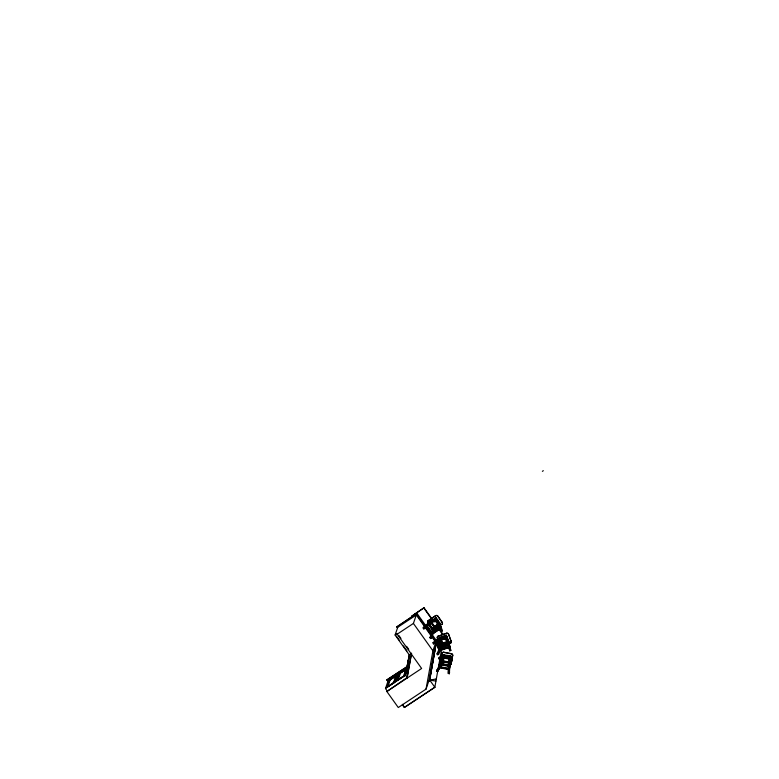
<?xml version="1.0" encoding="UTF-8"?>
<svg xmlns="http://www.w3.org/2000/svg" width="779" height="779" viewBox="0 0 779 779"><rect width="100%" height="100%" fill="white"/><g stroke="black" fill="none" stroke-linecap="round" stroke-linejoin="round"><path stroke-width="1.17" d="M445.267 638.77L445.306 635.567L446.464 635.177L446.805 639.413L445.646 639.793L445.267 638.77L446.416 638.381L446.464 635.177M438.402 639.169L445.364 636.696L438.402 639.169L438.645 639.871L445.617 637.397L442.258 638.527M445.598 638.488L445.607 638.352C434.137 643.142 433.231 640.874 445.345 637.787L445.598 638.488L436.698 641.448M445.646 639.793L445.676 637.66M449.58 663.056L448.48 662.841L448.694 661.673L449.795 661.877L449.405 673.728L448.305 673.514L448.529 662.608M448.305 673.514L448.694 661.673M450.934 660.806L449.493 668.694L448.762 668.577L450.359 659.375M449.95 660.222L449.6 662.277L448.87 662.131L449.366 658.781M450.593 659.589L449.551 665.48L448.811 665.373L449.824 659.248M449.551 665.48L448.821 664.945M449.405 673.728L449.522 666.61M407.32 666.98L407.514 666.055L407.583 667.028M407.368 666.892L407.709 666.376M441.537 664.945L441.878 663.883L448.597 665.149L448.461 666.249L441.537 664.945L441.644 664.263L448.587 665.578M443.193 661.157L444.059 656.025L443.329 655.889L442.453 661.02L443.193 661.157L444.419 655.947L439.94 658.976L438.84 658.761L439.044 657.593L443.533 654.564L444.634 654.769C441.605 656.678 457.886 656.122 444.41 655.129M448.87 662.131L449.395 659.053M449.95 657.164L449.824 657.895L442.92 656.755L449.873 658.06C450.798 656.152 442.793 654.681 442.92 656.755M441.566 657.671L441.897 656.824L450.281 658.43L450.194 659.326L441.751 657.544L439.707 666.902L438.986 666.727L440.632 657.71M411.546 653.299L406.95 678.207L407.193 677.496L405.557 675.208L409.228 654.827L411.546 653.299L407.193 677.496L386.861 691.509L398.273 707.517L426.035 689.123L432.929 650.835L435.812 642.383L428.917 680.671L429.326 681.245L436.289 642.062M429.443 680.895L435.987 644.087M436.23 643.366L429.687 680.174L436.308 678.937M402.402 704.82L404.311 707.498L434.828 687.282L442.121 646.531M440.719 663.874L441.674 663.659L440.719 663.874L441.975 656.804M441.44 664.039L442.696 656.95M448.811 665.373L450.067 658.284L450.759 658.245M449.756 663.922L450.155 661.653M406.278 672.988L409.063 656.161L408.897 658.44M406.482 671.868L408.488 660.68M406.93 669.541L406.287 671.8M407.349 667.243L409.296 656.2M445.51 662.072L443.494 661.712L437.701 671.391L436.493 671.157L442.453 660.592M437.701 671.391L443.66 660.826L442.686 660.641M439.94 658.976L440.145 657.807L439.044 657.593M438.986 666.727L440.612 658.683M440.671 660.991L441.06 658.859M441.44 656.736L442.073 653.357A1.49 1.441 18.8 0 1 443.796 652.218L451.489 653.678A1.49 1.441 18.8 0 1 452.696 655.382L451.099 664.078L452.696 655.382M439.707 666.902L441.527 657.739M443.319 655.733L443.533 654.564M443.465 661.887L443.66 660.826M450.856 655.957L451.762 661.225L450.554 661.001L449.464 656.794L449.649 655.733L450.856 655.957L451.956 660.164L450.749 659.93L449.649 655.733M450.554 661.001L450.749 659.93M450.895 660.602L449.502 668.265L448.762 668.148M448.762 668.577L450.155 659.161M441.751 657.544L441.897 656.824M443.095 656.639L443.241 655.918M409.433 655.266L406.93 666.766L386.861 679.785L388.088 682.034M439.385 625.615L433.397 629.948L433.835 630.523L438.83 626.842M429.95 637.68L433.504 626.696L434.516 626.034L435.149 626.929L431.595 637.913L430.592 638.576L429.95 637.68L430.953 637.008L434.516 626.034M431.42 633.609L432.024 633.239L426.999 626.16L426.405 626.54L431.42 633.609L432.17 632.801L427.272 625.907L426.678 626.287L431.566 633.171M432.491 630.308L433.095 629.938L429.025 624.261L428.431 624.641L432.491 630.308L433.231 629.5L429.297 624.008L428.703 624.388L432.637 629.87M430.466 622.742L433.708 626.569M433.562 627.007L434.312 626.16L431.488 621.983L424.75 628.302L423.844 628.916L423.133 627.923L429.872 621.593L430.787 620.99L431.352 621.788M432.326 633.249L440.008 627.835L440.515 628.711L432.764 633.824L432.326 633.249L440.086 628.127L440.622 627.114L435.734 620.24L435.12 620.649L440.096 627.845L440.622 627.114M438.392 624.865L434.906 627.222L434.478 626.628L437.925 623.94M432.764 633.824L439.492 629.043M434.906 627.222L438.353 624.544M416.765 614.66L397.212 627.611L396.735 626.949L416.414 613.638M409.228 654.827L395.109 635.012L397.748 627.261M386.861 691.509L421.624 668.479L397.183 634.184L397.426 633.473L395.109 635.012M387.105 690.798L385.478 688.519L388.117 680.768L406.726 668.44M387.182 687.02L389.5 680.213L396.453 675.607L394.232 682.56L387.182 687.02L394.135 682.414L396.453 675.607M390.191 679.94L387.28 687.166L389.597 680.359L390.289 680.077M414.379 614.982L414.632 614.261M396.735 626.949L416.288 613.998L416.658 612.927L436.659 640.99L438.655 641.701M397.183 634.184L413.406 623.434L416.288 614.982L435.11 641.399M395.518 681.859L398.157 674.117L397.407 673.066M397.222 680.369L399.539 673.562L406.492 668.957L404.282 675.909L397.222 680.369L404.174 675.763L406.492 668.957M403.59 676.182L405.645 669.706L406.599 669.103L399.646 673.708L397.329 680.515L404.174 675.763M424.019 607.776L411.536 616.316L424.019 607.776L432.296 619.383M406.044 672.939L407.203 669.541M407.066 670.787L405.557 675.208L385.478 688.519M432.696 629.237A1.49 1.441 18.8 0 1 432.433 628.955L427.944 622.655A1.49 1.441 18.8 0 1 428.304 620.649L435.665 615.624A1.49 1.441 18.8 0 1 437.74 616.023L442.229 622.324A1.49 1.441 18.8 0 1 441.868 624.33L441.8 624.515A1.49 1.441 18.8 0 0 442.16 622.509L442.229 622.324M427.944 622.655L428.002 622.47A1.49 1.441 18.8 0 1 428.362 620.464M404.311 707.498L434.828 687.282M428.304 620.649L435.665 615.624M442.16 622.509L437.74 616.023M438.265 636.024A1.49 1.441 18.8 0 0 437.389 637.865L437.321 638.05A1.49 1.441 18.8 0 1 438.207 636.209L446.649 633.22A1.49 1.441 18.8 0 1 448.558 634.125L451.177 641.487A1.49 1.441 18.8 0 1 450.291 643.327L441.917 646.132M440.447 645.849A1.49 1.441 18.8 0 1 440.008 645.236L440.067 645.051A1.49 1.441 18.8 0 0 440.515 645.664M426.035 689.123L428.917 680.671M429.326 681.245L429.735 680.135L435.928 681.08M438.207 636.209L446.649 633.22M451.177 641.487L448.558 634.125M442.073 653.357L442.014 653.542A1.49 1.441 18.8 0 1 443.738 652.403L443.796 652.218M440.544 661.868L440.486 662.053A1.49 1.441 18.8 0 0 441.323 663.63M450.291 643.327L450.359 643.142A1.49 1.441 18.8 0 0 451.245 641.302M452.638 655.567A1.49 1.441 18.8 0 0 451.421 653.863L451.489 653.678M433.845 620.96L434.955 618.234L435.958 617.572L436.6 618.468L435.49 621.194L434.487 621.866L433.845 620.96L434.848 620.298L435.958 617.572M434.351 620.133L434.77 620.736L427.009 625.858L426.6 625.245L434.39 620.026L434.818 620.629M435.013 618.487L430.651 621.438L431.079 622.041L435.442 619.091L435.013 618.487L430.651 621.438M435.734 620.24L440.71 627.407M434.721 619.198L428.625 623.336L429.034 623.96L435.11 619.918L434.721 619.198L428.625 623.336M437.029 653.844L441.654 643.337L442.803 642.948L443.193 643.97L438.567 654.477L437.418 654.866L437.029 653.844L438.188 653.454L442.803 642.948M436.863 641.516L439.599 649.793L438.918 649.998L436.182 641.74M441.138 639.286L442.579 643.026L441.693 643.678L440.437 639.52M438.811 639.949L440.992 646.638L440.301 646.833L438.519 641.205M441.547 647.378L448.5 645.031L441.547 647.378L441.284 646.726L448.178 644.029L448.509 645.051M449.016 642.023L442.939 644.223L447.886 642.149L449.775 650.845L450.827 650.494L448.597 640.893L447.545 641.244L449.775 650.845M396.433 674.254L397.387 673.903L396.56 674.439M397.933 673.368L398.926 672.929L398.059 673.153M398.196 673.28L398.79 672.715L398.449 673.299M436.493 671.157L441.109 663.552M396.735 674.351L397.387 673.952M427.009 625.858L433.874 621.253M423.133 627.923L430.787 620.99M426.6 625.245L427.281 625.605M423.844 628.916L429.774 623.346M431.342 622.08L434.176 626.608M397.086 673.952L396.608 674.517M440.953 638.293L434.478 643.532L433.426 643.882L433.007 642.753C434.565 642.792 440.476 634.349 440.602 638.283L445.627 636.55L445.306 635.567M433.007 642.753L440.524 637.173M433.426 643.882L435.149 642.49M438.645 639.871L438.665 638.965M439.395 625.323L439.999 624.894L436.065 619.422L440.086 625.196L439.483 625.625L436.084 620.892M432.179 621.223L433.835 620.103M434.478 626.628L437.964 624.261M438.84 658.761L444.634 654.769M430.281 623.054L432.228 621.759M433.397 629.948L439.463 625.907L439.892 626.491L433.835 630.523M542.379 471.324L543.323 470.691M439.453 622.976C431.751 613.901 440.856 621.428 438.85 623.375L435.743 619.11L436.6 618.468M438.762 623.083L439.531 622.577L440.232 623.57L442.306 630.951L441.391 631.555L438.908 624.242M434.146 627.601L435.149 626.929M439.317 624.174L440.232 623.57M439.064 626.326L434.565 629.169A1.49 1.441 18.8 0 1 434.224 629.335M440.69 630.562L441.596 629.958L439.531 622.577M386.735 680.135L407.972 666.074M403.941 671.04L405.645 669.706M429.365 681.216L428.353 681.187M396.55 675.753L389.5 680.213M448.967 643.493L448.344 644.097L448.967 643.493L446.61 637.241M446.309 639.578L448.811 646.307L449.58 646.385L448.889 646.648L446.26 639.588M440.612 637.388L445.374 635.742L440.349 637.602M442.871 643.123L447.545 641.244M447.701 641.808L442.686 643.542L442.939 644.223M441.284 646.726L448.256 644.369M446.844 636.209L448.5 641.292L447.798 641.526L446.669 638.595M449.356 649.715L450.408 649.365L448.597 640.893M448.792 646.921L439.892 649.881L440.164 650.543L449.045 647.583L448.723 646.58L440.077 649.462L440.349 650.124L447.896 647.602M440.486 646.414L441.177 646.219M439.103 649.579L439.784 649.374M445.471 655.889L447.477 656.259M443.621 661.001L448.655 661.907M444.283 655.83L449.697 656.833M442.881 664.779L448.47 665.821M443.066 656.035L449.989 657.34M443.738 652.403L451.421 653.863M441.693 663.747L449.386 665.217M436.688 670.096L437.895 670.32M448.519 672.345L449.61 672.559M441.712 656.94L450.281 658.43M448.538 668.781L439.911 667.116L439.804 667.807L448.412 669.463L448.548 668.353L440.145 666.736L440.028 667.428L448.412 669.034M439.22 666.347L439.94 666.512M432.472 632.811L432.91 633.385M435.792 619.003L436.98 620.629M434.955 618.234L435.49 618.984M434.848 620.298L435.49 621.194M441.596 629.958L442.306 630.951M438.499 628.098L443.329 634.866M423.903 608.126L431.488 618.769M437.691 627.485L442.521 634.252M416.288 613.998L435.588 641.078M424.049 627.319L424.75 628.302M430.953 637.008L431.595 637.913M413.406 623.434L432.929 650.835M398.838 635.46L400.951 638.429M406.609 646.356L408.722 649.326M429.735 680.135L434.867 687.263M396.355 636.063L399.15 639.987M403.415 645.976L406.911 650.874M400.338 673.426L398.176 679.765M395.703 676.503L393.444 682.696L388.137 686.416M394.135 682.414L393.541 682.832M387.367 679.716L388.117 680.768M402.431 704.333L404.437 707.147M441.469 646.307L441.732 646.959M446.64 638.381L447.798 641.526M446.62 636.414L448.5 641.292M440.895 639.54L442.394 643.444M440.193 639.773L441.693 643.678M446.601 637.378L449.035 643.834M446.309 638.702L448.344 644.097M447.088 640.62L448.276 643.756M440.992 646.638L438.548 640.153L437.866 640.377L440.301 646.833M446.416 638.381L446.805 639.413M450.408 649.365L450.827 650.494M439.483 637.524L439.901 638.644M441.654 643.337L442.034 644.36M437.389 637.865L440.008 645.236M434.059 642.402L434.478 643.532M438.188 653.454L438.567 654.477M446.591 638.205L449.58 646.385M439.599 649.793L436.61 641.73L435.928 641.945L438.918 649.998M445.364 636.696L445.617 637.524M436.717 640.542L436.961 641.244M439.911 626.287L441.391 631.555M435.597 615.809A1.49 1.441 18.8 0 1 437.671 616.208M451.168 663.893A1.49 1.441 18.8 0 1 449.834 665.052M446.581 633.405A1.49 1.441 18.8 0 1 448.49 634.31M441.381 663.445A1.49 1.441 18.8 0 1 440.612 662.617M443.397 661.381L443.27 662.092L448.519 663.036L448.646 662.325L443.397 661.381"/></g></svg>
